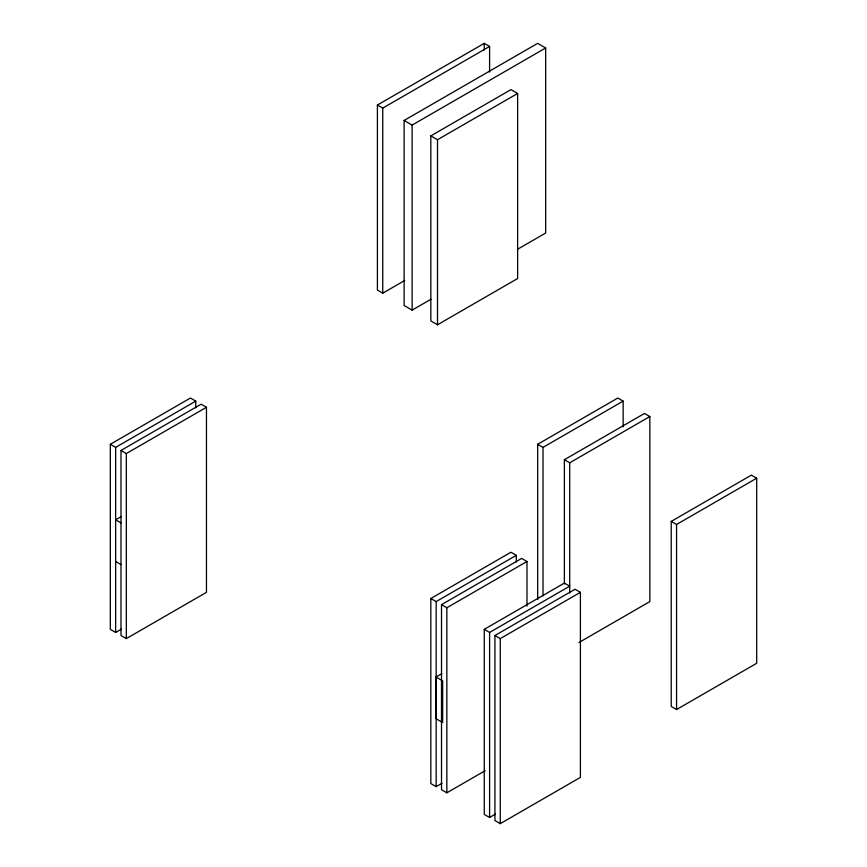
<?xml version="1.0" encoding="UTF-8"?>
<svg xmlns="http://www.w3.org/2000/svg" width="867" height="867" viewBox="0 0 867 867"><rect width="100%" height="100%" fill="white"/><g stroke="black" fill="none" stroke-linecap="round" stroke-linejoin="round"><path stroke-width="1.3" d="M404.813 280.431L382.748 293.176L377.405 290.087L377.405 105.037L484.252 43.35L489.595 46.439L489.595 72.102M377.405 105.037L382.748 108.115L489.595 46.439M430.877 299.31L412.128 310.137L404.12 305.509L404.12 120.459L537.67 43.35L545.679 47.978L545.679 233.028L517.566 249.262M404.12 120.459L412.128 125.076L545.679 47.978M430.834 135.881L510.956 89.615L517.632 93.463L517.632 278.524L437.51 324.789L430.834 320.931L430.834 135.881L437.51 139.728L517.632 93.463M121.456 629.074L115.647 632.433L110.304 629.344L110.304 444.294L190.437 398.029L195.779 401.118L195.779 407.826M110.304 444.294L115.647 447.383L195.779 401.118M120.99 450.461L201.122 404.195L206.465 407.284L206.465 592.334L126.333 638.6L120.99 635.511L120.99 450.461L126.333 453.549L206.465 407.284M121.456 516.472L115.647 519.821L120.99 522.909M537.67 599.628L537.67 444.294L617.803 398.029L623.145 401.118L623.145 426.781M537.67 444.294L543.013 447.383L623.145 401.118M564.384 583.979L564.384 459.716L644.506 413.451L649.849 416.539L649.849 601.59L579.015 642.49M564.384 459.716L569.717 462.794L649.849 416.539M441.975 783.291L436.166 786.64L430.834 783.551L430.834 598.501L510.956 552.236L516.298 555.324L516.298 562.076M430.834 598.501L436.166 601.59L516.298 555.324M485.173 770.687L446.852 792.806L441.509 789.729L441.509 604.667L521.641 558.413L526.984 561.491L526.984 606.066M441.509 604.667L446.852 607.756L526.984 561.491M484.252 629.344L564.384 583.079L569.717 586.168L489.595 632.433L484.252 629.344L484.252 814.395L489.595 817.483L495.393 814.135M671.221 521.403L751.353 475.138L756.696 478.216L756.696 663.277L676.563 709.531L671.221 706.453L671.221 521.403L676.563 524.481L756.696 478.216M494.938 635.511L575.059 589.246L580.402 592.334L580.402 777.385L500.27 823.65L494.938 820.561L494.938 635.511L500.27 638.6L580.402 592.334M435.982 677.008L442.658 680.866L442.658 722.536L435.982 718.678L435.982 677.008L441.812 673.648M115.647 561.491L120.99 564.58M676.563 524.481L676.563 709.531M569.717 462.794L569.717 592.92M543.013 447.383L543.013 595.965M500.27 638.6L500.27 823.65M489.595 632.433L489.595 817.483M484.252 43.35L484.252 50.102M446.852 607.756L446.852 792.806M437.51 139.728L437.51 324.789M436.166 601.59L436.166 786.64M412.128 125.076L412.128 310.137M382.748 108.115L382.748 293.176M126.333 453.549L126.333 638.6M115.647 447.383L115.647 632.433"/></g></svg>
